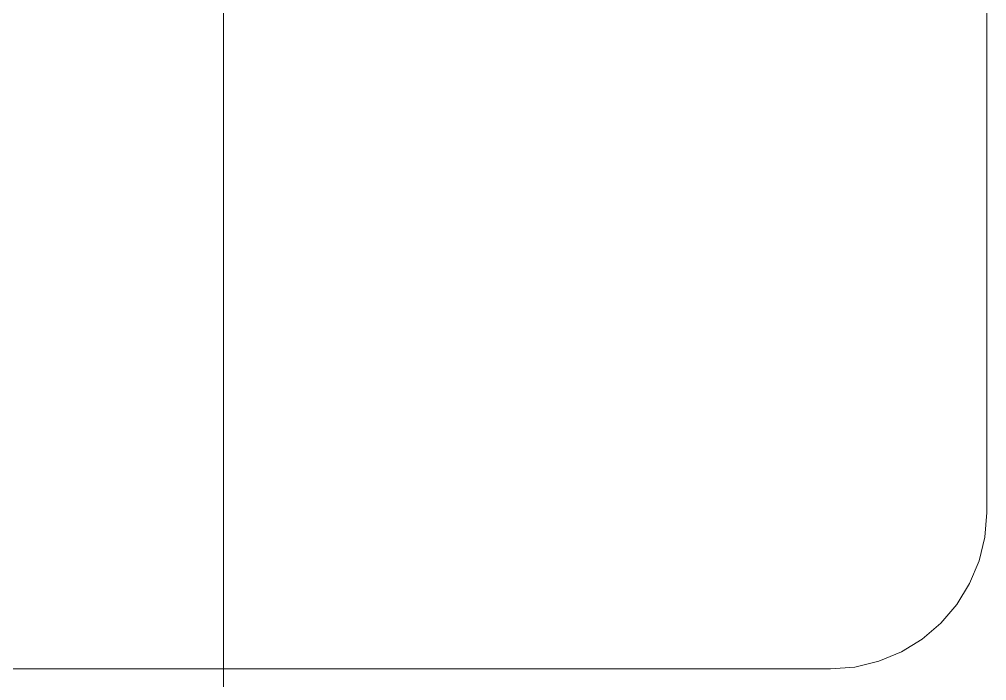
# Model space of a CAD drawing. Header units: centimetres. Extents: x -1762 to 3746, y -261 to 6534.
# Drawn here: x -1346.56 to -1334.17, y 5719.71 to 5728.17 of the extents above; entities that cross this region are included whole.
import ezdxf

# ---------------------------------------------------------------- set-up
doc = ezdxf.new("R2010")
doc.units = ezdxf.units.CM
doc.linetypes.add('Hidden', pattern=[0.714375, 0.47625, -0.238125])
doc.layers.add('A-DETL-HDLN', color=7, linetype='Hidden', lineweight=9)
doc.layers.add('A-WALL', color=7, linetype='Continuous', lineweight=9)
doc.layers.add('G-IMPT', color=7, linetype='Continuous', lineweight=9, true_color=0x007f7f)

# ---------------------------------------------------------------- blocks, each defined once
blk = doc.blocks.new('PQ_RVR_ARQ-01_ZZ_ZZ_MO_T_A_rvt-1-Planta bodega almacenamiento congelados')
at = {"layer": 'A-WALL', "color": 253, "true_color": 0xaaaaaa}
blk.add_line((-1343.944, 5872.727), (-1343.944, 5473.89), dxfattribs=at)
blk = doc.blocks.new('EQ-05-007 - EQ-05-007_dwg_Agrupar_318-1548993-Planta bodega almacenamiento congelados')
at = {"layer": 'A-DETL-HDLN'}
for p, q in [((1.092, 107.782), (1.382, 107.902)), ((1.382, 107.902), (1.687, 107.976)), ((2, 108), (1.687, 107.976)), ((2, 108), (26.837, 108)), ((0.824, 107.618), (1.092, 107.782)), ((0.586, 107.414), (0.824, 107.618)), ((0.586, 107.414), (0.382, 107.176)), ((0.218, 106.908), (0.382, 107.176)), ((0.098, 106.618), (0.218, 106.908)), ((0.098, 106.618), (0.025, 106.313)), ((0, 106), (0.025, 106.313)), ((0, 2), (0, 106))]:
    blk.add_line(p, q, dxfattribs=at)
at = {"layer": 'G-IMPT', "color": 9, "true_color": 0xc0c0c0}
for p, q in [((1.092, 107.782), (1.382, 107.902)), ((1.382, 107.902), (1.687, 107.976)), ((1.687, 107.976), (1.382, 107.902)), ((2, 108), (1.687, 107.976)), ((2, 108), (26.837, 108)), ((0.824, 107.618), (1.092, 107.782)), ((0.586, 107.414), (0.824, 107.618)), ((0.824, 107.618), (0.586, 107.414)), ((0.586, 107.414), (0.382, 107.176)), ((0.382, 107.176), (0.586, 107.414)), ((0.218, 106.908), (0.382, 107.176)), ((0.382, 107.176), (0.218, 106.908)), ((0.098, 106.618), (0.218, 106.908)), ((0.098, 106.618), (0.025, 106.313)), ((0, 106), (0.025, 106.313)), ((0.025, 106.313), (0, 106)), ((0, 2), (0, 106))]:
    blk.add_line(p, q, dxfattribs=at)
at = {"layer": 'G-IMPT', "color": 9, "true_color": 0xc0c0c0, "flags": 128}
for points in [[(26.9, 0), (2, 0), (1.687, 0.025), (1.382, 0.098), (1.092, 0.218), (0.824, 0.382), (0.586, 0.586), (0.382, 0.825), (0.218, 1.092), (0.098, 1.382), (0.025, 1.687), (0, 2), (0, 106), (0.025, 106.313), (0.098, 106.618), (0.218, 106.908), (0.382, 107.176), (0.586, 107.414), (0.824, 107.618), (1.092, 107.782), (1.382, 107.902), (1.687, 107.976), (2, 108), (26.837, 108)], [(1.382, 107.902), (1.092, 107.782), (0.824, 107.618)], [(1.687, 107.976), (2, 108), (26.837, 108)], [(0.218, 106.908), (0.098, 106.618), (0.025, 106.313)], [(0.025, 1.687), (0, 2), (0, 106)]]:
    blk.add_lwpolyline(points, dxfattribs=at)
blk = doc.blocks.new('EQ-05-007 - EQ-05-007_dwg_011_ENZUNCHADOR_dwg-1549000-Planta bodega almacenamiento congelados')
blk.add_blockref('EQ-05-007 - EQ-05-007_dwg_Agrupar_318-1548993-Planta bodega almacenamiento congelados', (0, 0))
blk = doc.blocks.new('EQ-05-007 - EQ-05-007_dwg-1548992-Planta bodega almacenamiento congelados')
blk.add_blockref('EQ-05-007 - EQ-05-007_dwg_011_ENZUNCHADOR_dwg-1549000-Planta bodega almacenamiento congelados', (0, 0))
blk = doc.blocks.new('EQ-05-007 - EQ-05-007-1549005-Planta bodega almacenamiento congelados')
blk.add_blockref('EQ-05-007 - EQ-05-007_dwg-1548992-Planta bodega almacenamiento congelados', (0, 0))

msp = doc.modelspace()

# ---------------------------------------------------------------- block references
at = {"lineweight": 5}
msp.add_blockref('PQ_RVR_ARQ-01_ZZ_ZZ_MO_T_A_rvt-1-Planta bodega almacenamiento congelados', (0, 0), dxfattribs=at)
at = {"layer": 'A-DETL-HDLN', "rotation": 180}
msp.add_blockref('EQ-05-007 - EQ-05-007-1549005-Planta bodega almacenamiento congelados', (-1334.172, 5827.86), dxfattribs=at)

doc.saveas('drawing.dxf')
